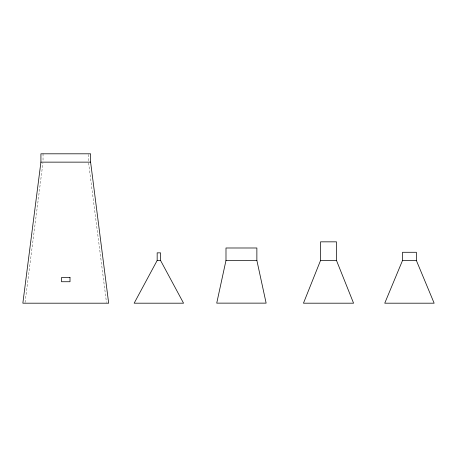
<?xml version="1.0" encoding="UTF-8"?>
<svg xmlns="http://www.w3.org/2000/svg" width="457" height="457" viewBox="0 0 457 457"><rect width="100%" height="100%" fill="white"/><g stroke="black" fill="none" stroke-linecap="round" stroke-linejoin="round"><path stroke-width="0.34" stroke-dasharray="2.29 1.71" d="M25.055 302.483L42.947 162.846M88.584 162.846L106.47 302.483M88.492 154.506L88.492 160.75M43.038 153.809L43.038 160.75"/><path stroke-width="0.69" d="M40.919 162.138L22.85 303.191L108.675 303.191L90.606 162.138L90.606 153.809L40.919 153.809L40.919 162.138L90.606 162.138M225.992 260.41L216.727 303.134L266.134 303.134L256.868 260.41L256.868 247.991L225.992 247.991L225.992 260.41L256.868 260.41M320.54 260.467L303.459 303.191L353.569 303.191L336.489 260.467L336.489 241.839L320.54 241.839L320.54 260.467L336.489 260.467M402.531 260.467L384.743 303.191L434.15 303.191L416.361 260.467L416.361 252.281L402.531 252.281L402.531 260.467L416.361 260.467M157.168 260.467L134.158 303.191L183.565 303.191L160.556 260.467L160.556 252.847L157.168 252.847L157.168 260.467L160.556 260.467M70.001 277.496L61.529 277.496L61.529 281.735L70.001 281.735L70.001 277.496"/></g></svg>
